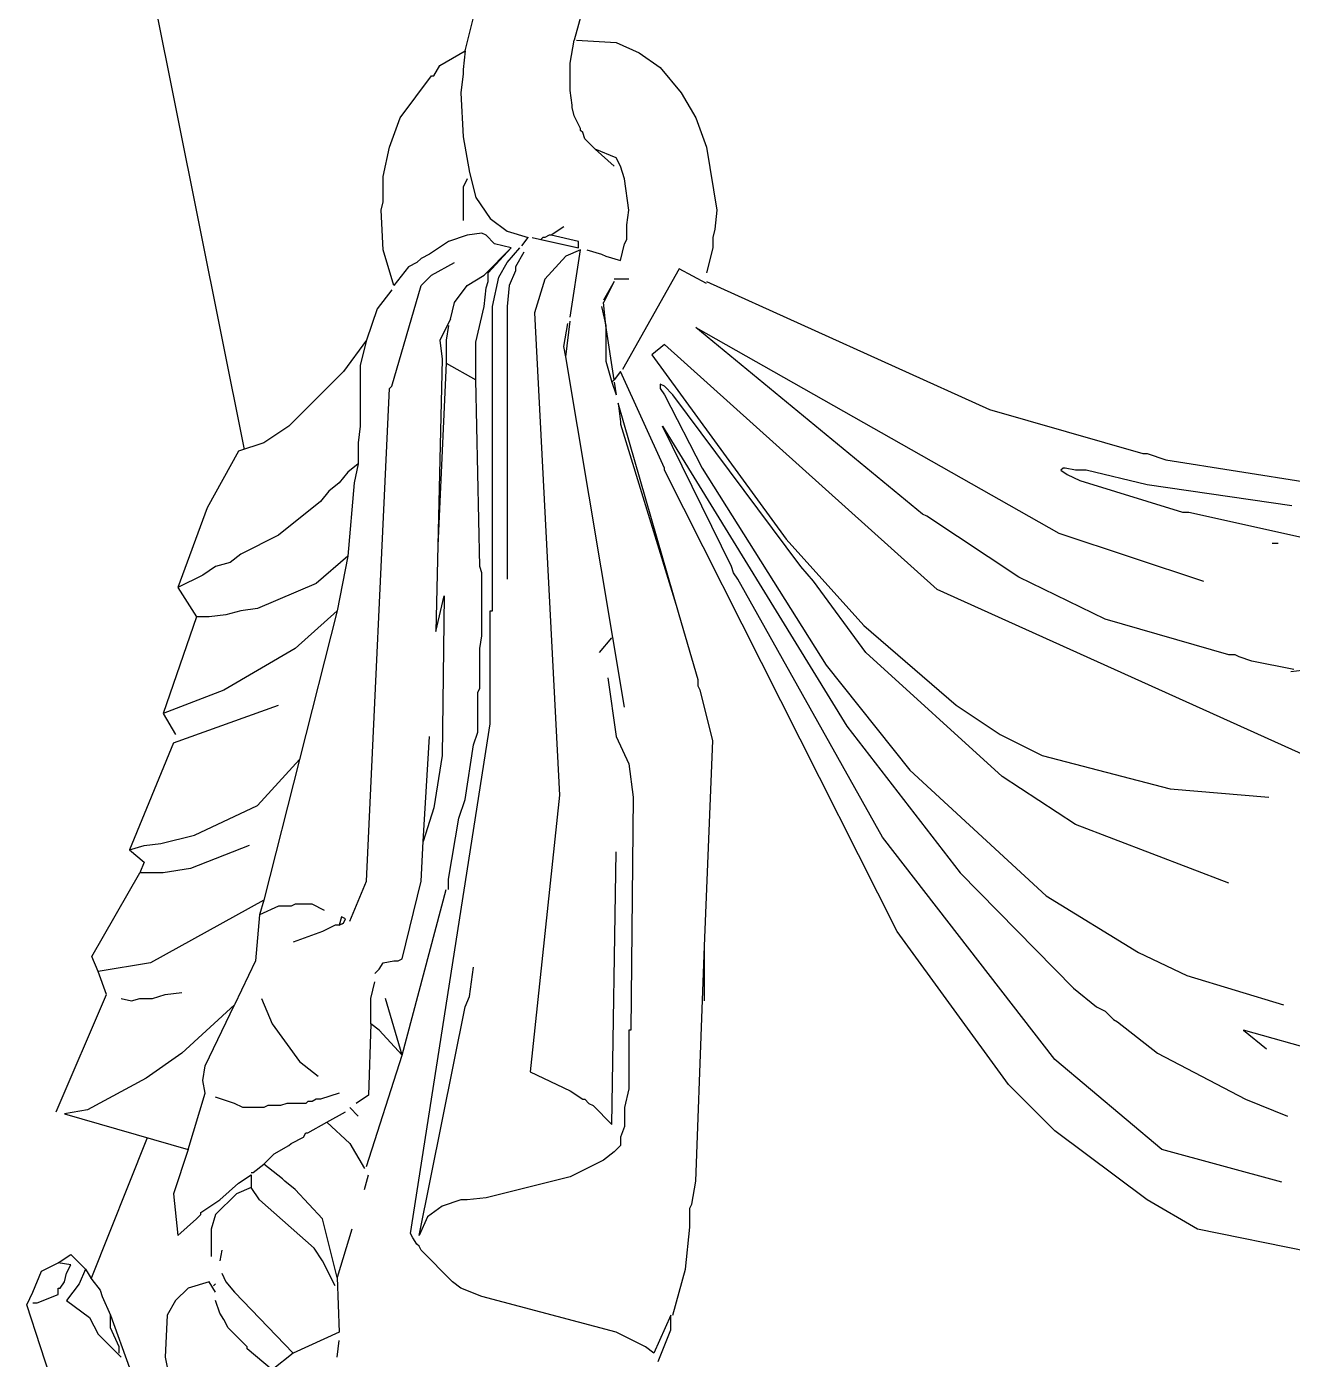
# Model space of a CAD drawing. Header units: millimetres. Extents: x 0 to 13338, y 0 to 11580.
# Drawn here: x 8016.4 to 8175.3, y 1178.4 to 1345.7 of the extents above; entities that cross this region are included whole.
import ezdxf

# ---------------------------------------------------------------- set-up
doc = ezdxf.new("R2010")
doc.units = ezdxf.units.MM
doc.layers.add('dwgmodels.com', color=250, linetype='Continuous')

# ---------------------------------------------------------------- blocks, each defined once
blk = doc.blocks.new('Public Light 9_side_dwgmodels.com')
at = {"color": 0}
for p, q in [((-146.29, 644.81), (-133.65, 581.81)), ((-105.93, 631.87), (-104.09, 639.24)), ((-91.18, 637.13), (-92.24, 633.18)), ((-92.76, 630.29), (-92.24, 633.18)), ((-91.97, 633.18), (-86.97, 632.92)), ((-86.97, 632.92), (-84.07, 631.6)), ((-109.09, 630.02), (-105.93, 631.87)), ((-105.93, 631.87), (-106.19, 629.5)), ((-84.07, 631.6), (-81.44, 629.76)), ((-109.88, 628.71), (-109.09, 630.02)), ((-106.19, 629.5), (-106.19, 628.97)), ((-92.76, 626.86), (-92.76, 630.29)), ((-81.44, 629.76), (-78.81, 626.6)), ((-114.09, 623.44), (-110.14, 628.71)), ((-110.14, 628.71), (-109.88, 628.71)), ((-106.19, 628.97), (-106.46, 626.6)), ((-106.46, 626.6), (-106.19, 621.07)), ((-92.5, 625.02), (-92.76, 626.86)), ((-78.81, 626.6), (-76.96, 623.44)), ((-92.5, 624.76), (-92.5, 625.02)), ((-92.24, 623.7), (-92.5, 624.76)), ((-115.41, 619.75), (-114.09, 623.44)), ((-91.45, 622.12), (-92.24, 623.7)), ((-76.96, 623.44), (-75.65, 619.75)), ((-106.19, 621.07), (-105.4, 616.59)), ((-91.45, 621.86), (-91.45, 622.12)), ((-91.18, 621.6), (-91.45, 621.86)), ((-90.92, 620.81), (-91.18, 621.6)), ((-89.6, 619.49), (-90.92, 620.81)), ((-116.2, 616.07), (-115.41, 619.75)), ((-89.6, 619.49), (-87.23, 617.38)), ((-86.97, 618.44), (-89.6, 619.49)), ((-75.65, 619.75), (-74.33, 611.85)), ((-86.44, 617.38), (-86.97, 618.44)), ((-116.2, 612.91), (-116.2, 616.07)), ((-105.67, 615.8), (-106.19, 614.75)), ((-105.4, 616.59), (-104.61, 613.43)), ((-85.92, 615.8), (-86.44, 617.38)), ((-85.39, 611.85), (-85.92, 615.8)), ((-106.19, 614.75), (-106.19, 610.54)), ((-116.46, 611.85), (-116.2, 612.91)), ((-104.61, 613.43), (-102.77, 610.8)), ((-116.2, 606.85), (-116.46, 611.85)), ((-102.77, 610.8), (-100.66, 609.22)), ((-85.65, 610.01), (-85.39, 611.85)), ((-74.33, 611.85), (-74.59, 609.48)), ((-100.66, 609.22), (-98.03, 608.43)), ((-93.55, 609.75), (-95.13, 608.69)), ((-85.65, 608.17), (-85.65, 610.01)), ((-74.59, 609.48), (-74.86, 608.43)), ((-108.04, 607.91), (-110.4, 606.33)), ((-105.67, 608.69), (-108.04, 607.91)), ((-103.82, 608.96), (-105.67, 608.69)), ((-103.3, 608.69), (-103.82, 608.96)), ((-102.24, 607.64), (-103.3, 608.69)), ((-100.14, 607.12), (-102.24, 607.64)), ((-98.82, 607.38), (-98.03, 608.43)), ((-97.5, 608.43), (-91.71, 607.12)), ((-96.19, 608.43), (-96.45, 608.17)), ((-96.45, 608.17), (-91.71, 607.12)), ((-95.92, 608.43), (-96.19, 608.43)), ((-95.4, 608.69), (-95.92, 608.43)), ((-95.13, 608.69), (-95.4, 608.69)), ((-91.71, 607.91), (-95.13, 608.69)), ((-91.71, 607.12), (-91.71, 607.91)), ((-86.44, 605.54), (-85.92, 607.64)), ((-85.92, 607.64), (-85.65, 608.17)), ((-74.86, 608.43), (-74.86, 607.12)), ((-114.88, 602.38), (-116.2, 606.85)), ((-111.46, 605.8), (-111.98, 605.27)), ((-110.4, 606.33), (-111.46, 605.8)), ((-103.56, 603.69), (-100.14, 607.12)), ((-103.03, 603.96), (-100.14, 607.12)), ((-100.66, 605.27), (-99.08, 607.12)), ((-98.56, 606.59), (-99.61, 604.75)), ((-93.29, 606.06), (-95.92, 603.17)), ((-91.45, 606.85), (-93.29, 606.06)), ((-92.76, 598.43), (-91.45, 606.85)), ((-90.66, 606.85), (-88.81, 606.33)), ((-88.81, 606.33), (-88.29, 606.06)), ((-88.29, 606.06), (-86.44, 605.54)), ((-74.86, 607.12), (-75.65, 603.96)), ((-113.04, 604.75), (-114.88, 602.38)), ((-111.98, 605.27), (-113.04, 604.75)), ((-110.14, 603.69), (-107.25, 605.27)), ((-101.72, 603.43), (-100.66, 605.27)), ((-99.61, 604.22), (-100.4, 602.38)), ((-99.61, 604.75), (-99.61, 604.22)), ((-79.07, 604.48), (-86.18, 591.84)), ((-75.65, 602.64), (-79.07, 604.48)), ((-111.46, 602.38), (-110.14, 603.69)), ((-105.67, 602.38), (-103.56, 603.69)), ((-103.3, 602.11), (-103.03, 602.9)), ((-103.03, 602.9), (-103.03, 603.96)), ((-102.51, 599.74), (-101.72, 603.43)), ((-95.92, 603.17), (-97.24, 598.95)), ((-87.23, 602.9), (-88.55, 600.27)), ((-87.23, 602.9), (-88.55, 600.53)), ((-85.39, 603.17), (-87.23, 603.17)), ((-75.65, 602.9), (-40.1, 586.84)), ((-115.14, 601.85), (-116.99, 599.48)), ((-115.14, 589.74), (-111.46, 602.38)), ((-107.25, 600.27), (-105.67, 602.38)), ((-103.56, 599.74), (-103.3, 602.11)), ((-100.4, 602.38), (-100.66, 599.74)), ((-116.99, 599.48), (-118.3, 595.53)), ((-107.77, 598.16), (-107.25, 600.27)), ((-104.61, 595.27), (-103.56, 599.74)), ((-102.51, 561.56), (-102.51, 599.74)), ((-100.66, 599.74), (-100.66, 565.51)), ((-88.81, 599.74), (-88.29, 597.37)), ((-88.29, 597.37), (-88.55, 600.27)), ((-107.77, 598.16), (-109.09, 595.53)), ((-97.24, 598.95), (-94.08, 538.39)), ((-93.55, 594.74), (-93.03, 597.64)), ((-93.29, 593.42), (-92.76, 597.9)), ((-108.04, 597.37), (-108.3, 595.53)), ((-87.23, 590.53), (-88.29, 597.37)), ((-88.29, 597.37), (-88.29, 592.9)), ((-87.23, 590.53), (-88.29, 597.37)), ((-88.29, 597.37), (-88.29, 592.9)), ((-48.53, 573.68), (-76.96, 597.11)), ((-76.96, 597.11), (-31.41, 571.31)), ((-118.3, 595.53), (-121.2, 591.58)), ((-118.3, 595.53), (-119.09, 592.37)), ((-109.09, 595.53), (-108.83, 593.16)), ((-108.3, 595.53), (-108.3, 592.63)), ((-104.61, 590.53), (-104.61, 595.27)), ((-93.29, 593.42), (-93.55, 594.74)), ((-80.91, 595), (-82.49, 593.69)), ((-46.68, 564.2), (-80.91, 595)), ((-119.09, 592.37), (-119.09, 584.73)), ((-108.83, 593.16), (-109.35, 569.73)), ((-108.3, 592.63), (-109.35, 569.73)), ((-108.3, 592.63), (-104.61, 590.53)), ((-85.92, 549.45), (-93.29, 593.42)), ((-88.29, 592.9), (-87.5, 590.26)), ((-88.29, 592.9), (-87.5, 590.26)), ((-82.49, 593.69), (-65.64, 570.52)), ((-121.2, 591.58), (-128.05, 584.73)), ((-86.44, 591.58), (-87.23, 590.53)), ((-80.91, 579.47), (-86.44, 591.58)), ((-118.3, 527.6), (-115.41, 589.47)), ((-115.41, 589.47), (-115.14, 589.74)), ((-104.09, 567.09), (-104.61, 590.53)), ((-87.5, 590.26), (-87.23, 590.53)), ((-87.5, 590.26), (-86.97, 588.68)), ((-87.23, 590.26), (-86.97, 588.68)), ((-80.91, 589.74), (-81.44, 590)), ((-81.44, 590), (-81.44, 589.47)), ((-81.44, 589.47), (-80.91, 588.68)), ((-79.86, 588.68), (-80.91, 589.74)), ((-86.71, 587.63), (-86.44, 585.26)), ((-79.07, 561.04), (-86.71, 587.63)), ((-80.91, 588.68), (-76.17, 579.47)), ((-63.8, 567.09), (-79.86, 588.68)), ((-40.1, 586.84), (-20.88, 581.31)), ((-128.05, 584.73), (-131.21, 582.63)), ((-119.09, 584.73), (-119.36, 582.63)), ((-86.44, 585.26), (-86.44, 585)), ((-86.44, 585), (-79.33, 561.83)), ((-72.49, 567.09), (-81.18, 584.73)), ((-81.18, 584.73), (-58.01, 547.08)), ((-131.21, 582.63), (-134.37, 581.57)), ((-119.36, 582.63), (-119.36, 579.99)), ((-134.37, 581.57), (-138.32, 574.46)), ((-20.88, 581.31), (-20.35, 581.31)), ((-20.35, 581.31), (-17.98, 580.52)), ((-119.36, 579.99), (-120.67, 578.94)), ((-119.36, 579.99), (-119.88, 577.62)), ((-80.91, 579.2), (-80.91, 579.47)), ((-51.69, 521.28), (-80.91, 579.2)), ((-76.17, 579.47), (-60.64, 554.72)), ((-30.89, 579.47), (-31.15, 579.2)), ((-31.15, 579.2), (-30.36, 578.68)), ((-30.62, 579.47), (-30.89, 579.47)), ((-29.31, 579.2), (-30.62, 579.47)), ((-27.99, 579.2), (-29.31, 579.2)), ((-20.35, 577.36), (-27.99, 579.2)), ((-17.98, 580.52), (0, 577.65)), ((-121.73, 577.62), (-123.04, 576.57)), ((-120.67, 578.94), (-121.73, 577.62)), ((-119.88, 577.62), (-120.67, 568.41)), ((-30.36, 578.68), (-28.78, 577.89)), ((-28.78, 577.89), (-15.88, 573.94)), ((-2.19, 574.73), (-20.35, 577.36)), ((-123.04, 576.57), (-124.1, 575.25)), ((-138.32, 574.46), (-142, 564.46)), ((-124.1, 575.25), (-129.36, 571.04)), ((-48, 573.41), (-48.53, 573.68)), ((-36.42, 565.78), (-48, 573.41)), ((-15.88, 573.94), (-15.09, 573.94)), ((-15.09, 573.94), (0.18, 570.52)), ((-129.36, 571.04), (-134.1, 568.67)), ((-31.41, 571.31), (-13.24, 565.25)), ((-109.35, 569.73), (-109.61, 558.93)), ((-65.64, 570.52), (-55.9, 559.72)), ((-3.87, 569.99), (-4.66, 569.99)), ((-135.42, 567.62), (-137.26, 567.09)), ((-134.1, 568.67), (-135.42, 567.62)), ((-120.67, 568.41), (-124.62, 564.99)), ((-120.67, 568.41), (-121.99, 561.56)), ((-138.84, 566.04), (-142, 564.46)), ((-137.26, 567.09), (-138.84, 566.04)), ((-103.82, 566.3), (-104.09, 567.09)), ((-103.82, 558.4), (-103.82, 566.3)), ((-72.23, 566.3), (-72.49, 567.09)), ((-71.7, 565.51), (-72.23, 566.3)), ((-62.22, 565.25), (-63.8, 567.09)), ((-25.62, 560.51), (-36.42, 565.78)), ((-142, 564.46), (-139.63, 560.77)), ((-124.62, 564.99), (-132, 561.83)), ((-53.53, 533.13), (-71.7, 565.51)), ((-55.64, 556.3), (-62.22, 565.25)), ((1.24, 542.6), (-46.68, 564.2)), ((-109.61, 558.93), (-108.56, 563.41)), ((-108.56, 563.41), (-108.83, 543.39)), ((-139.63, 560.77), (-143.84, 548.66)), ((-138.05, 560.77), (-139.63, 560.77)), ((-135.95, 561.04), (-138.05, 560.77)), ((-134.1, 561.56), (-135.95, 561.04)), ((-132, 561.83), (-134.1, 561.56)), ((-121.99, 561.56), (-127.26, 556.82)), ((-121.99, 561.56), (-126.73, 542.87)), ((-102.77, 547.34), (-102.77, 561.56)), ((-102.77, 561.56), (-102.51, 561.56)), ((-76.7, 552.87), (-79.07, 561.04)), ((-55.9, 559.72), (-44.31, 549.71)), ((-10.08, 556.03), (-25.62, 560.51)), ((-104.09, 556.82), (-103.82, 558.4)), ((-89.08, 556.3), (-87.5, 558.14)), ((-127.26, 556.82), (-136.21, 551.56)), ((-104.09, 551.82), (-104.09, 556.82)), ((-38.52, 540.76), (-55.64, 556.3)), ((-9.29, 556.03), (-10.08, 556.03)), ((-8.77, 555.77), (-9.29, 556.03)), ((-7.19, 555.24), (-8.77, 555.77)), ((-60.64, 554.72), (-50.11, 541.55)), ((-1.92, 554.19), (-7.19, 555.24)), ((-2.29, 553.93), (-0.18, 554.19)), ((-88.02, 553.14), (-86.97, 545.76)), ((-76.7, 552.08), (-76.7, 552.87)), ((-136.21, 551.56), (-143.84, 548.66)), ((-104.35, 551.29), (-104.09, 551.82)), ((-104.35, 546.29), (-104.35, 551.29)), ((-76.44, 551.56), (-76.7, 552.08)), ((-74.86, 545.24), (-76.44, 551.56)), ((-142.53, 544.97), (-129.36, 549.71)), ((-44.31, 549.71), (-38.79, 546.03)), ((-143.84, 548.66), (-142.27, 546.03)), ((-112.77, 483.36), (-102.77, 547.34)), ((-111.19, 532.6), (-110.4, 545.76)), ((-104.88, 544.71), (-104.35, 546.29)), ((-86.97, 545.76), (-85.39, 542.34)), ((-58.01, 547.08), (-43.79, 528.65)), ((-38.79, 546.03), (-33.52, 543.39)), ((-142.53, 544.97), (-148.06, 531.55)), ((-105.93, 537.87), (-104.88, 544.71)), ((-75.91, 519.43), (-74.86, 545.24)), ((-132, 537.08), (-126.73, 542.87)), ((-126.73, 542.87), (-131.21, 525.23)), ((-108.83, 543.39), (-109.88, 536.81)), ((-85.39, 542.34), (-84.86, 538.13)), ((-33.52, 543.39), (-17.46, 539.18)), ((-50.11, 541.55), (-32.99, 525.75)), ((-29.31, 534.71), (-38.52, 540.76)), ((-17.46, 539.18), (-5.08, 538.13)), ((-106.72, 535.5), (-105.93, 537.87)), ((-94.08, 538.39), (-97.77, 503.64)), ((-84.86, 538.13), (-85.13, 508.9)), ((-139.9, 533.39), (-132, 537.08)), ((-109.88, 536.81), (-111.19, 532.6)), ((-108.04, 527.86), (-106.72, 535.5)), ((-10.08, 527.33), (-29.31, 534.71)), ((-146.21, 532.07), (-144.11, 532.34)), ((-144.11, 532.34), (-139.9, 533.39)), ((-111.46, 527.6), (-111.19, 532.6)), ((-31.94, 505.21), (-53.53, 533.13)), ((-148.06, 531.55), (-146.21, 532.07)), ((-148.06, 531.55), (-146.21, 529.97)), ((-133.05, 532.07), (-140.42, 529.18)), ((-87.5, 497.05), (-86.97, 531.28)), ((-146.21, 529.97), (-146.74, 528.65)), ((-140.42, 529.18), (-143.84, 528.65)), ((-152.8, 518.12), (-146.74, 528.65)), ((-143.84, 528.65), (-146.74, 528.65)), ((-120.41, 522.59), (-118.3, 527.6)), ((-113.83, 517.85), (-111.46, 527.6)), ((-108.04, 526.54), (-108.04, 527.86)), ((-43.79, 528.65), (-29.57, 514.17)), ((-113.83, 505.74), (-108.3, 526.54)), ((-32.99, 525.75), (-21.41, 518.64)), ((-131.21, 525.23), (-145.42, 517.33)), ((-131.21, 525.23), (-131.73, 523.38)), ((-129.36, 524.44), (-131.73, 523.38)), ((-127.78, 524.44), (-129.36, 524.44)), ((-127.26, 524.7), (-127.78, 524.44)), ((-125.15, 524.7), (-127.26, 524.7)), ((-123.57, 523.91), (-125.15, 524.7)), ((-131.73, 523.38), (-132.26, 517.59)), ((-121.46, 523.12), (-121.73, 522.07)), ((-121.2, 522.33), (-121.73, 522.07)), ((-121.73, 522.07), (-121.2, 522.33)), ((-120.94, 522.86), (-121.46, 523.12)), ((-121.2, 522.33), (-120.94, 522.86)), ((-123.83, 521.28), (-127.52, 519.96)), ((-122.25, 522.07), (-123.83, 521.28)), ((-121.73, 522.07), (-122.25, 522.07)), ((-37.73, 502.06), (-51.69, 521.28)), ((-76.17, 511.53), (-75.91, 519.43)), ((-75.91, 512.59), (-75.91, 519.43)), ((-152.01, 516.27), (-152.8, 518.12)), ((-145.42, 517.33), (-152.01, 516.27)), ((-132.26, 517.59), (-134.89, 512.06)), ((-116.72, 516.54), (-116.2, 517.33)), ((-116.2, 517.33), (-114.88, 517.59)), ((-114.88, 517.59), (-114.35, 517.59)), ((-114.35, 517.59), (-113.83, 517.85)), ((-21.41, 518.64), (-15.35, 515.75)), ((-150.95, 513.38), (-152.01, 516.27)), ((-117.25, 516.01), (-116.72, 516.54)), ((-105.4, 513.11), (-104.88, 516.8)), ((-15.35, 515.75), (-3.24, 512.06)), ((-117.78, 512.85), (-117.25, 514.96)), ((-29.57, 514.17), (-26.67, 511.8)), ((-157.27, 498.63), (-150.95, 513.38)), ((-149.11, 512.85), (-147.79, 512.59)), ((-147.79, 512.59), (-146.74, 512.85)), ((-146.74, 512.85), (-145.16, 512.85)), ((-145.16, 512.85), (-143.58, 513.38)), ((-143.58, 513.38), (-141.48, 513.64)), ((-134.89, 512.06), (-141.48, 506)), ((-138.58, 504.43), (-134.89, 512.06)), ((-131.47, 512.85), (-130.15, 509.69)), ((-117.78, 509.69), (-117.78, 512.85)), ((-113.83, 505.74), (-115.93, 512.85)), ((-105.93, 511.8), (-105.4, 513.11)), ((-111.72, 483.1), (-105.93, 511.8)), ((-76.96, 489.94), (-76.17, 511.53)), ((-26.67, 511.8), (-25.62, 511.27)), ((-25.62, 511.27), (-24.57, 510.22)), ((-130.15, 509.69), (-126.73, 504.95)), ((-117.78, 509.69), (-118.04, 500.74)), ((-116.72, 508.9), (-117.78, 509.69)), ((-113.83, 505.74), (-116.72, 508.9)), ((-85.13, 508.9), (-85.39, 508.9)), ((-85.39, 508.9), (-85.39, 501.53)), ((-24.57, 510.22), (-24.04, 509.95)), ((-24.04, 509.95), (-19.04, 506)), ((2.03, 506), (-8.24, 508.9)), ((-8.24, 508.9), (-5.35, 506.53)), ((-141.48, 506), (-145.95, 502.85)), ((-118.3, 491.79), (-113.83, 505.74)), ((-19.04, 506), (-7.98, 500.21)), ((-138.84, 502.58), (-138.58, 504.43)), ((-126.73, 504.95), (-124.36, 503.11)), ((-18.51, 493.89), (-31.94, 505.21)), ((-145.95, 502.85), (-153.32, 498.9)), ((-138.58, 501), (-138.84, 502.58)), ((-97.77, 503.64), (-92.76, 501.27)), ((-31.94, 496.26), (-37.73, 502.06)), ((-140.69, 493.89), (-138.58, 501)), ((-134.89, 499.69), (-137.26, 500.48)), ((-121.73, 501), (-124.1, 500.21)), ((-118.04, 500.74), (-119.62, 499.69)), ((-92.76, 501.27), (-91.18, 500.21)), ((-85.39, 501.53), (-85.92, 499.16)), ((-153.32, 498.9), (-156.22, 498.37)), ((-133.84, 499.16), (-134.89, 499.69)), ((-131.21, 499.16), (-133.84, 499.16)), ((-130.68, 499.42), (-131.21, 499.16)), ((-129.1, 499.42), (-130.68, 499.42)), ((-128.31, 499.69), (-129.1, 499.42)), ((-125.94, 499.69), (-128.31, 499.69)), ((-125.68, 499.95), (-125.94, 499.69)), ((-125.15, 499.95), (-125.68, 499.95)), ((-124.62, 500.21), (-125.15, 499.95)), ((-124.1, 500.21), (-124.62, 500.21)), ((-119.36, 498.11), (-120.41, 499.16)), ((-91.18, 500.21), (-90.92, 500.21)), ((-90.92, 500.21), (-90.39, 499.69)), ((-90.39, 499.69), (-89.87, 499.42)), ((-89.87, 499.42), (-87.5, 497.05)), ((-85.92, 499.16), (-85.92, 496.79)), ((-7.98, 500.21), (-2.71, 498.11)), ((-156.22, 498.37), (-140.69, 493.89)), ((-125.68, 496), (-123.31, 497.32)), ((-123.31, 497.32), (-120.94, 498.63)), ((-123.31, 497.32), (-120.41, 494.68)), ((-145.84, 495.38), (-152.9, 477.61)), ((-127.78, 494.68), (-126.2, 495.47)), ((-126.2, 495.47), (-125.94, 496)), ((-125.94, 496), (-125.68, 496)), ((-85.92, 496.79), (-86.44, 495.47)), ((-86.44, 495.47), (-86.44, 494.42)), ((-20.35, 487.57), (-31.94, 496.26)), ((-140.69, 493.89), (-142.53, 488.36)), ((-129.89, 493.37), (-128.05, 494.42)), ((-128.05, 494.42), (-127.78, 494.68)), ((-120.41, 494.68), (-118.57, 491.52)), ((-86.44, 494.42), (-87.23, 493.63)), ((-3.44, 489.8), (-18.51, 493.89)), ((-132.52, 491), (-131.21, 492.05)), ((-131.21, 492.05), (-129.89, 493.37)), ((-128.84, 490.21), (-131.21, 492.05)), ((-88.55, 492.58), (-92.76, 490.47)), ((-87.23, 493.63), (-88.55, 492.58)), ((-134.37, 489.68), (-132.79, 490.73)), ((-132.79, 491), (-132.52, 491)), ((-132.79, 490.73), (-132.79, 489.15)), ((-118.57, 488.89), (-118.04, 490.73)), ((-92.76, 490.47), (-103.3, 487.84)), ((-136.74, 487.57), (-134.37, 489.68)), ((-132.79, 489.15), (-134.63, 488.36)), ((-131.73, 487.57), (-132.79, 489.15)), ((-128.57, 489.94), (-128.84, 490.21)), ((-127.26, 488.89), (-128.57, 489.94)), ((-123.83, 485.2), (-127.26, 488.89)), ((-77.49, 487.05), (-76.96, 489.94)), ((-142.53, 488.36), (-142, 483.1)), ((-139.11, 485.99), (-136.74, 487.57)), ((-134.63, 488.36), (-137.26, 485.73)), ((-124.89, 481.52), (-131.73, 487.57)), ((-106.46, 487.57), (-108.83, 486.78)), ((-105.67, 487.57), (-106.46, 487.57)), ((-103.3, 487.84), (-105.67, 487.57)), ((-77.75, 486.52), (-77.49, 487.05)), ((-14.03, 483.89), (-20.35, 487.57)), ((-139.63, 485.2), (-139.11, 485.73)), ((-139.11, 485.73), (-139.11, 485.99)), ((-137.26, 485.73), (-137.79, 483.89)), ((-110.67, 485.47), (-111.72, 483.1)), ((-108.83, 486.78), (-110.67, 485.47)), ((-77.75, 484.15), (-77.75, 486.52)), ((-142, 483.1), (-139.63, 485.2)), ((-137.79, 483.89), (-137.79, 480.46)), ((-121.99, 477.83), (-123.83, 485.2)), ((-120.15, 483.89), (-121.99, 477.83)), ((-78.28, 478.88), (-77.75, 484.15)), ((0, 481.06), (-14.03, 483.89)), ((-112.51, 482.83), (-112.77, 483.36)), ((-111.98, 482.04), (-112.51, 482.83)), ((-111.72, 481.78), (-111.98, 482.04)), ((-157.01, 479.67), (-155.43, 480.73)), ((-155.43, 480.73), (-153.59, 478.88)), ((-136.47, 481.25), (-136.74, 479.94)), ((-123.83, 479.94), (-124.89, 481.52)), ((-111.46, 481.25), (-111.72, 481.78)), ((-107.51, 477.3), (-111.46, 481.25)), ((-160.17, 475.99), (-159.12, 478.62)), ((-159.12, 478.62), (-157.01, 479.67)), ((-155.43, 479.41), (-157.01, 479.67)), ((-155.96, 478.36), (-155.43, 479.41)), ((-153.59, 478.88), (-154.38, 477.04)), ((-153.59, 478.88), (-152.8, 477.57)), ((-122.25, 476.78), (-123.83, 479.94)), ((-79.86, 473.09), (-78.28, 478.88)), ((-156.75, 476.51), (-156.22, 477.3)), ((-156.22, 477.3), (-155.96, 478.36)), ((-154.38, 477.04), (-155.96, 474.93)), ((-152.8, 477.57), (-151.74, 476.25)), ((-138.05, 477.3), (-140.69, 476.51)), ((-137.26, 475.99), (-138.05, 477.3)), ((-137.53, 476.78), (-137.26, 477.04)), ((-136.47, 478.36), (-135.95, 477.3)), ((-135.95, 477.3), (-134.89, 475.99)), ((-121.99, 477.83), (-121.73, 470.98)), ((-106.46, 476.51), (-107.51, 477.3)), ((-160.96, 474.41), (-160.17, 475.99)), ((-159.64, 474.67), (-157.01, 475.72)), ((-157.01, 475.72), (-157.01, 476.51)), ((-157.01, 476.51), (-156.75, 476.51)), ((-151.74, 476.25), (-151.48, 475.46)), ((-151.48, 475.46), (-150.43, 473.09)), ((-140.69, 476.51), (-142.27, 474.93)), ((-134.89, 475.99), (-127.52, 468.35)), ((-103.82, 475.46), (-106.46, 476.51)), ((-86.97, 470.98), (-103.82, 475.46)), ((-155.69, 458.35), (-160.96, 474.41)), ((-160.17, 474.67), (-159.64, 474.67)), ((-155.96, 474.93), (-153.06, 472.83)), ((-142.27, 474.93), (-143.32, 473.09)), ((-136.74, 473.35), (-137.26, 474.93)), ((-153.06, 472.83), (-152.01, 470.72)), ((-150.43, 473.09), (-148.06, 466.51)), ((-150.43, 471.51), (-150.43, 473.09)), ((-143.32, 473.09), (-143.58, 467.83)), ((-136.21, 472.56), (-136.74, 473.35)), ((-135.68, 471.51), (-136.21, 472.56)), ((-80.12, 473.09), (-82.23, 468.35)), ((-80.12, 471.25), (-80.12, 473.09)), ((-152.01, 470.72), (-149.11, 467.83)), ((-149.37, 469.14), (-150.43, 471.51)), ((-133.31, 469.14), (-135.68, 471.51)), ((-121.73, 470.98), (-127.52, 468.35)), ((-83.28, 469.14), (-86.97, 470.98)), ((-81.7, 467.3), (-80.12, 471.25)), ((-149.37, 468.35), (-149.37, 469.14)), ((-133.31, 468.88), (-133.31, 469.14)), ((-130.15, 466.25), (-133.31, 468.88)), ((-121.99, 467.83), (-121.73, 469.93)), ((-82.23, 468.35), (-83.28, 469.14)), ((-143.58, 467.83), (-142.53, 462.56)), ((-127.52, 468.35), (-130.15, 466.25))]:
    blk.add_line(p, q, dxfattribs=at)

msp = doc.modelspace()

# ---------------------------------------------------------------- block references
at = {"layer": 'dwgmodels.com'}
msp.add_blockref('Public Light 9_side_dwgmodels.com', (8177.38, 710.8), dxfattribs=at)

doc.saveas('drawing.dxf')
